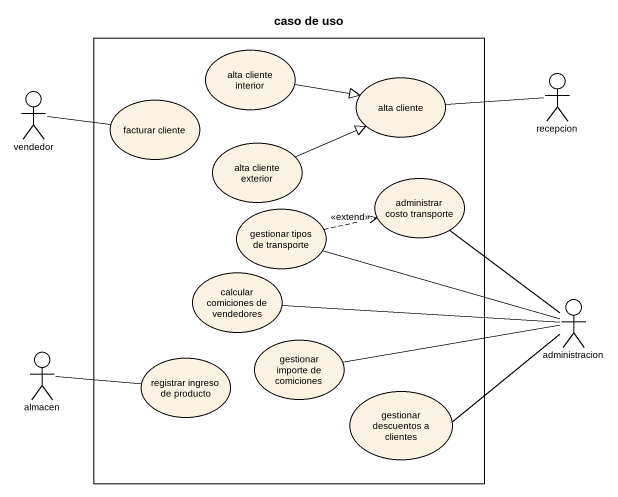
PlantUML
@startuml
title caso de uso
rectangle " " as rectangle1 {
  usecase "alta cliente interior" as alta_cliente_interior
  usecase "facturar cliente" as facturar_cliente
  usecase "alta cliente" as alta_cliente
  usecase "alta cliente exterior" as alta_cliente_exterior
  usecase "administrar costo transporte" as administrar_costo_transporte
  usecase "gestionar tipos de transporte" as gestionar_tipos_de
  usecase "calcular comiciones de vendedores" as calcular_comiciones_de
  usecase "registrar ingreso de producto" as registrar_ingreso_de
  usecase "gestionar importe de comiciones" as gestionar_importe_de
  usecase "gestionar descuentos a clientes" as gestionar_descuentos_a
}
actor vendedor
actor recepcion
actor administracion
actor almacen
alta_cliente_interior -right-|> alta_cliente
vendedor -right- facturar_cliente
recepcion -left- alta_cliente
alta_cliente_exterior -right-|> alta_cliente
gestionar_tipos_de .right.> administrar_costo_transporte : <<extend>>
administracion -up- administrar_costo_transporte
administracion -left- gestionar_tipos_de
administracion -left- calcular_comiciones_de
administracion -left- gestionar_importe_de
administracion -left- gestionar_descuentos_a
almacen -right- registrar_ingreso_de
@enduml
